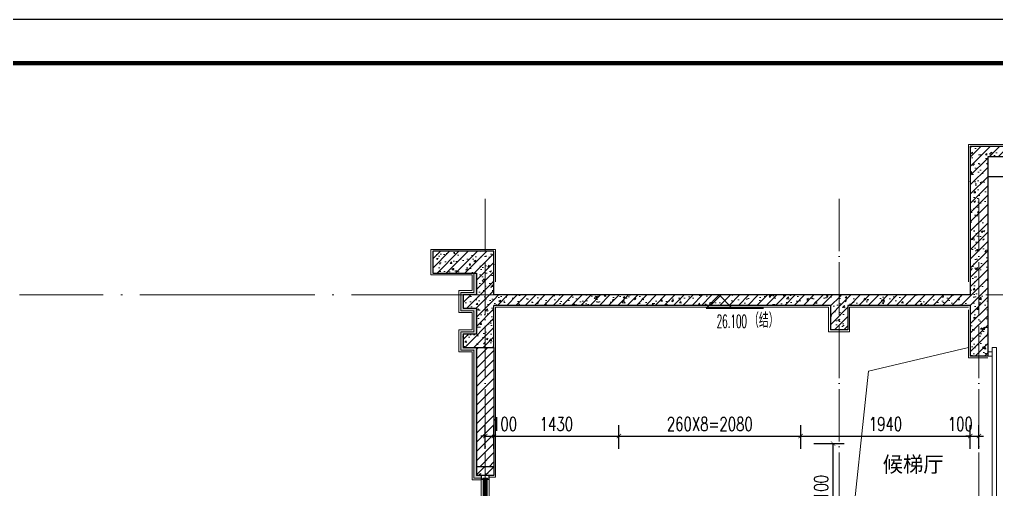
# Model space of a CAD drawing. Extents: x -812054 to 22247, y -644080 to 1003627.
# Drawn here: x -137328 to -126151, y -171846 to -166470 of the extents above; entities that cross this region are included whole.
import ezdxf

# ---------------------------------------------------------------- set-up
doc = ezdxf.new("R2010")
doc.units = 0
doc.header["$LTSCALE"] = 1000
doc.linetypes.add('DOTE', pattern=[2.42, 2, -0.2, 0.02, -0.2])
doc.layers.get('0').update_dxf_attribs({"linetype": 'CONTINUOUS'})
doc.layers.get('DEFPOINTS').update_dxf_attribs({"linetype": 'CONTINUOUS'})
for name, color, linetype in [('-TK', 7, 'CONTINUOUS'), ('DIM_ELEV', 3, 'CONTINUOUS'), ('PUB_TEXT', 2, 'CONTINUOUS'), ('WALL', 5, 'CONTINUOUS'), ('尺寸标注', 86, 'CONTINUOUS'), ('看线', 251, 'CONTINUOUS'), ('立面-看线', 251, 'CONTINUOUS')]:
    doc.layers.add(name, color=color, linetype=linetype)
for name, color, linetype, lineweight in [('DOTE', 19, 'DOTE', 9), ('PUB_HATCH', 8, 'CONTINUOUS', 9), ('S_WINDOW', 144, 'CONTINUOUS', 15), ('WINDOW', 144, 'CONTINUOUS', 15), ('内粉刷', 37, 'CONTINUOUS', 9), ('立面-洞口示意', 152, 'CONTINUOUS', 13), ('细细', 250, 'CONTINUOUS', 0)]:
    doc.layers.add(name, color=color, linetype=linetype, lineweight=lineweight)
doc.styles.add('_TCH_DIM', font='SIMPLEX.shx', dxfattribs={"width": 0.7, "bigfont": 'GBCBIG.shx'})
doc.styles.add('_TCH_DIM_T3', font='SIMPLEX', dxfattribs={"width": 0.705882, "bigfont": 'GBCBIG'})
doc.dimstyles.new('_TCH_ARCH&&50', dxfattribs={"dimtxt": 157.5, "dimasz": 50, "dimexe": 125, "dimexo": 150, "dimgap": 58.75, "dimtad": 1, "dimdec": 0, "dimzin": 0, "dimdsep": 46, "dimtxsty": '_TCH_DIM_T3', "dimblk": 'ARCHTICK', "dimcen": 0.09, "dimclrt": 7, "dimazin": 0, "dimtfac": 1, "dimtdec": 0, "dimtix": 1, "dimtmove": 2, "dimatfit": 3, "dimldrblk": 'ARCHTICK', "dimfxl": 1, "dimtolj": 1, "dimtzin": 0, "dimarcsym": 0})
pattern_1 = [(315, (-218910.2607, -140541.0897), (-1.767766953, -1.767766953), []), (315, (-218909.0822, -140541.0897), (-1.767766953, -1.767766953), [])]
pattern_2 = [(315, (-218910.2607, -141979.3279), (-1.767766953, -1.767766953), []), (315, (-218909.0822, -141979.3279), (-1.767766953, -1.767766953), [])]
pattern_3 = [(45, (-275314.47, -94592.38), (-53.03301, 53.03301), []), (50, (-275314.47, -94592.38), (215.17805, -18.82564), [22.5, -247.5]), (355, (-275314.47, -94592.38), (-41.6254, 225.65764), [18, -198]), (100.4514, (-275296.54, -94593.95), (173.55281, 206.83186), [19.12206, -210.34263]), (46.1842, (-275314.47, -94532.38), (320.1723, -49.6557), [33.75, -371.25]), (96.6356, (-275287.8, -94536.52), (280.3988, 292.23536), [28.6831, -315.5139]), (351.1842, (-275314.47, -94532.38), (280.3986, 292.2356), [27, -297]), (21, (-275284.47, -94547.38), (179.07212, -120.78567), [22.5, -247.5]), (326, (-275284.47, -94547.38), (72.9946, 217.545), [18, -198]), (71.4514, (-275269.55, -94557.45), (252.0668, 96.75915), [19.12206, -210.34263]), (37.5, (-275314.47, -94592.38), (3.647957, 99.868156), [0, -195.6, 0, -201, 0, -198.75]), (7.5, (-275314.47, -94592.38), (78.92086, 118.323514), [0, -114.6, 0, -191.1, 0, -75.75]), (327.5, (-275381.37, -94592.38), (160.14673, -6.76646), [0, -75, 0, -234, 0, -310.5]), (317.5, (-275411.37, -94592.38), (174.95585, 30.0315), [0, -97.5, 0, -155.4, 0, -220.5])]

# ---------------------------------------------------------------- blocks, each defined once
blk = doc.blocks.new('A1')
blk.add_lwpolyline([(0, 59400), (0, 0), (84100, 0), (84100, 59400)], close=True)
at = {"const_width": 100}
blk.add_lwpolyline([(2500, 58400), (2500, 1000), (83100, 1000), (83100, 58400)], close=True, dxfattribs=at)
blk = doc.blocks.new('FGSDFSFSEFESFES')
at = {"layer": 'WINDOW', "ltscale": 0.8}
for p, q in [((175259, -121034), (175209, -121034)), ((175259, -121084), (175209, -121084)), ((175259, -123284), (175209, -123284)), ((175259, -123334), (175209, -123334))]:
    blk.add_line(p, q, dxfattribs=at)
blk.add_lwpolyline([(175159, -123384), (175209, -123384), (175209, -120984), (175159, -120984), (175159, -123384)], dxfattribs=at)
blk = doc.blocks.new('zrszerf')
at = {"layer": '细细'}
h = blk.add_hatch(dxfattribs=at)
h.set_pattern_fill('金属', color=256, style=0)
h.set_pattern_definition(pattern_1)
h.paths.add_polyline_path([(257695, 608543), (257715, 608543), (257715, 608557), (257765, 608557), (257765, 608543), (257785, 608543), (257785, 608588), (257695, 608588)])
h.paths.add_polyline_path([(257713, 608559), (257713, 608545), (257697, 608545), (257697, 608586), (257783, 608586), (257783, 608545), (257767, 608545), (257767, 608559)], flags=16)
h = blk.add_hatch(dxfattribs=at)
h.set_pattern_fill('金属', color=256, style=0)
h.set_pattern_definition(pattern_1)
h.paths.add_polyline_path([(257762, 608555), (257762, 608530), (257750, 608530), (257750, 608540), (257729, 608540), (257729, 608530), (257717, 608530), (257717, 608555)])
h.paths.add_polyline_path([(257719, 608553), (257719, 608532), (257727, 608532), (257727, 608542), (257752, 608542), (257752, 608532), (257760, 608532), (257760, 608553)], flags=16)
h = blk.add_hatch(color=256, dxfattribs=at)
edge = h.paths.add_edge_path()
edge.add_line((257735, 608540), (257735, 608528))
edge.add_arc((257740, 608520), 9.44, 61.5175, 118.4825, ccw=False)
edge.add_line((257744, 608528), (257744, 608540))
edge.add_arc((257740, 608548), 9.44, 241.5175, 298.4825, ccw=False)
h = blk.add_hatch(color=256, dxfattribs=at)
edge = h.paths.add_edge_path()
edge.add_line((257735, 607237), (257735, 607249))
edge.add_arc((257740, 607257), 9.44, 241.5175, 298.4825)
edge.add_line((257744, 607249), (257744, 607237))
edge.add_arc((257740, 607229), 9.44, 61.5175, 118.4825)
h = blk.add_hatch(dxfattribs=at)
h.set_pattern_fill('金属', color=256, style=0)
h.set_pattern_definition(pattern_2)
h.paths.add_polyline_path([(257695, 607233), (257715, 607233), (257715, 607220), (257765, 607220), (257765, 607233), (257785, 607233), (257785, 607188), (257695, 607188)])
h.paths.add_polyline_path([(257713, 607218), (257713, 607231), (257697, 607231), (257697, 607190), (257783, 607190), (257783, 607231), (257767, 607231), (257767, 607218)], flags=16)
h = blk.add_hatch(dxfattribs=at)
h.set_pattern_fill('金属', color=256, style=0)
h.set_pattern_definition(pattern_2)
h.paths.add_polyline_path([(257762, 607222), (257762, 607247), (257750, 607247), (257750, 607237), (257729, 607237), (257729, 607247), (257717, 607247), (257717, 607222)])
h.paths.add_polyline_path([(257719, 607224), (257719, 607245), (257727, 607245), (257727, 607235), (257752, 607235), (257752, 607245), (257760, 607245), (257760, 607224)], flags=16)
at = {"layer": 'S_WINDOW'}
for p, q in [((257695, 607233), (257695, 608543)), ((257717, 607247), (257717, 608530)), ((257762, 607247), (257762, 608530)), ((257785, 607233), (257785, 608543))]:
    blk.add_line(p, q, dxfattribs=at)
for points in [[(257785, 608588), (257785, 608543), (257765, 608543), (257765, 608557), (257715, 608557), (257715, 608543), (257695, 608543), (257695, 608588)], [(257783, 608586), (257783, 608545), (257767, 608545), (257767, 608559), (257713, 608559), (257713, 608545), (257697, 608545), (257697, 608586)], [(257762, 608555), (257762, 608530), (257750, 608530), (257750, 608540), (257729, 608540), (257729, 608530), (257717, 608530), (257717, 608555)], [(257760, 608553), (257760, 608532), (257752, 608532), (257752, 608542), (257727, 608542), (257727, 608532), (257719, 608532), (257719, 608553)], [(257785, 607188), (257785, 607233), (257765, 607233), (257765, 607220), (257715, 607220), (257715, 607233), (257695, 607233), (257695, 607188)], [(257783, 607190), (257783, 607231), (257767, 607231), (257767, 607218), (257713, 607218), (257713, 607231), (257697, 607231), (257697, 607190)], [(257762, 607222), (257762, 607247), (257750, 607247), (257750, 607237), (257729, 607237), (257729, 607247), (257717, 607247), (257717, 607222)], [(257760, 607224), (257760, 607245), (257752, 607245), (257752, 607235), (257727, 607235), (257727, 607245), (257719, 607245), (257719, 607224)]]:
    blk.add_lwpolyline(points, close=True, dxfattribs=at)
at = {"layer": '细细'}
for points in [[(257729, 608530), (257729, 607247)], [(257735, 607249), (257735, 608540)], [(257744, 607249), (257744, 608540)], [(257750, 608530), (257750, 607247)]]:
    blk.add_lwpolyline(points, dxfattribs=at)
for points in [[(257735, 608540), (257735, 608528, -0.253805), (257744, 608528), (257744, 608540, -0.253805)], [(257735, 607237), (257735, 607249, 0.253805), (257744, 607249), (257744, 607237, 0.253805)]]:
    blk.add_lwpolyline(points, format="xyb", close=True, dxfattribs=at)
blk = doc.blocks.new('_ArchTick')
at = {"color": 0, "linetype": 'ByBlock', "const_width": 0.15}
blk.add_lwpolyline([(-0.5, -0.5), (0.5, 0.5)], dxfattribs=at)
blk = doc.blocks.new('*D1144')
at = {"layer": 'DEFPOINTS', "color": 0, "transparency": 16777216}
for p in [(-128391, -171321), (-128020, -171321), (-128391, -172421)]:
    blk.add_point(p, dxfattribs=at)
at = {"layer": '尺寸标注', "color": 0, "lineweight": -2, "transparency": 16777216}
for p, q in [((-128241, -171321), (-127895, -171321)), ((-128020, -172421), (-128020, -171321)), ((-128241, -172421), (-127895, -172421))]:
    blk.add_line(p, q, dxfattribs=at)
at = {"layer": '尺寸标注', "color": 0, "lineweight": -2, "transparency": 16777216, "xscale": 50, "yscale": 50, "zscale": 50}
for p, rotation in [((-128020, -171321), 90), ((-128020, -172421), 270)]:
    blk.add_blockref('_ArchTick', p, dxfattribs=dict(at, rotation=rotation))
at = {"layer": '尺寸标注', "color": 7, "transparency": 16777216, "insert": (-128157, -171871), "char_height": 157.5, "attachment_point": 5, "rotation": 90, "style": '_TCH_DIM_T3'}
blk.add_mtext('\\A1;1100', dxfattribs=at)
blk = doc.blocks.new('*D1186')
at = {"layer": 'DEFPOINTS', "color": 0, "transparency": 16777216}
for p in [(-126351, -171235), (-126451, -171530), (-126351, -171530)]:
    blk.add_point(p, dxfattribs=at)
at = {"layer": '尺寸标注', "color": 0, "lineweight": -2, "transparency": 16777216}
for p, q in [((-126451, -171380), (-126451, -171110)), ((-126351, -171380), (-126351, -171110)), ((-126451, -171235), (-126501, -171235)), ((-126451, -171235), (-126351, -171235)), ((-126351, -171235), (-126301, -171235))]:
    blk.add_line(p, q, dxfattribs=at)
at = {"layer": '尺寸标注', "color": 0, "lineweight": -2, "transparency": 16777216, "xscale": 50, "yscale": 50, "zscale": 50}
blk.add_blockref('_ArchTick', (-126451, -171235), dxfattribs=at)
at = {"layer": '尺寸标注', "color": 0, "lineweight": -2, "transparency": 16777216, "xscale": 50, "yscale": 50, "zscale": 50, "rotation": 180}
blk.add_blockref('_ArchTick', (-126351, -171235), dxfattribs=at)
at = {"layer": '尺寸标注', "color": 7, "transparency": 16777216, "insert": (-126565, -171097), "char_height": 157.5, "attachment_point": 5, "style": '_TCH_DIM_T3'}
blk.add_mtext('\\A1;100', dxfattribs=at)
blk = doc.blocks.new('*D1187')
at = {"layer": 'DEFPOINTS', "color": 0, "transparency": 16777216}
for p in [(-126451, -171235), (-128391, -171530), (-126451, -171530)]:
    blk.add_point(p, dxfattribs=at)
at = {"layer": '尺寸标注', "color": 0, "lineweight": -2, "transparency": 16777216}
for p, q in [((-128391, -171380), (-128391, -171110)), ((-126451, -171380), (-126451, -171110)), ((-128391, -171235), (-126451, -171235))]:
    blk.add_line(p, q, dxfattribs=at)
at = {"layer": '尺寸标注', "color": 0, "lineweight": -2, "transparency": 16777216, "xscale": 50, "yscale": 50, "zscale": 50, "rotation": 180}
blk.add_blockref('_ArchTick', (-128391, -171235), dxfattribs=at)
at = {"layer": '尺寸标注', "color": 0, "lineweight": -2, "transparency": 16777216, "xscale": 50, "yscale": 50, "zscale": 50}
blk.add_blockref('_ArchTick', (-126451, -171235), dxfattribs=at)
at = {"layer": '尺寸标注', "color": 7, "transparency": 16777216, "insert": (-127421, -171097), "char_height": 157.5, "attachment_point": 5, "style": '_TCH_DIM_T3'}
blk.add_mtext('\\A1;1940', dxfattribs=at)
blk = doc.blocks.new('*D1188')
at = {"layer": 'DEFPOINTS', "color": 0, "transparency": 16777216}
for p in [(-128391, -171235), (-130471, -171530), (-128391, -171530)]:
    blk.add_point(p, dxfattribs=at)
at = {"layer": '尺寸标注', "color": 0, "lineweight": -2, "transparency": 16777216}
for p, q in [((-130471, -171380), (-130471, -171110)), ((-128391, -171380), (-128391, -171110)), ((-130471, -171235), (-128391, -171235))]:
    blk.add_line(p, q, dxfattribs=at)
at = {"layer": '尺寸标注', "color": 0, "lineweight": -2, "transparency": 16777216, "xscale": 50, "yscale": 50, "zscale": 50, "rotation": 180}
blk.add_blockref('_ArchTick', (-130471, -171235), dxfattribs=at)
at = {"layer": '尺寸标注', "color": 0, "lineweight": -2, "transparency": 16777216, "xscale": 50, "yscale": 50, "zscale": 50}
blk.add_blockref('_ArchTick', (-128391, -171235), dxfattribs=at)
at = {"layer": '尺寸标注', "color": 7, "transparency": 16777216, "insert": (-129431, -171097), "char_height": 157.5, "attachment_point": 5, "style": '_TCH_DIM_T3'}
blk.add_mtext('\\A1;260X8=2080', dxfattribs=at)
blk = doc.blocks.new('*D1189')
at = {"layer": 'DEFPOINTS', "color": 0, "transparency": 16777216}
for p in [(-130471, -171235), (-131901, -171530), (-130471, -171530)]:
    blk.add_point(p, dxfattribs=at)
at = {"layer": '尺寸标注', "color": 0, "lineweight": -2, "transparency": 16777216}
for p, q in [((-131901, -171380), (-131901, -171110)), ((-130471, -171380), (-130471, -171110)), ((-131901, -171235), (-130471, -171235))]:
    blk.add_line(p, q, dxfattribs=at)
at = {"layer": '尺寸标注', "color": 0, "lineweight": -2, "transparency": 16777216, "xscale": 50, "yscale": 50, "zscale": 50, "rotation": 180}
blk.add_blockref('_ArchTick', (-131901, -171235), dxfattribs=at)
at = {"layer": '尺寸标注', "color": 0, "lineweight": -2, "transparency": 16777216, "xscale": 50, "yscale": 50, "zscale": 50}
blk.add_blockref('_ArchTick', (-130471, -171235), dxfattribs=at)
at = {"layer": '尺寸标注', "color": 7, "transparency": 16777216, "insert": (-131186, -171097), "char_height": 157.5, "attachment_point": 5, "style": '_TCH_DIM_T3'}
blk.add_mtext('\\A1;1430', dxfattribs=at)
blk = doc.blocks.new('*D1190')
at = {"layer": 'DEFPOINTS', "color": 0, "transparency": 16777216}
for p in [(-131901, -171235), (-132001, -171530), (-131901, -171530)]:
    blk.add_point(p, dxfattribs=at)
at = {"layer": '尺寸标注', "color": 0, "lineweight": -2, "transparency": 16777216}
for p, q in [((-132001, -171380), (-132001, -171110)), ((-131901, -171380), (-131901, -171110)), ((-132001, -171235), (-132051, -171235)), ((-132001, -171235), (-131901, -171235)), ((-131901, -171235), (-131851, -171235))]:
    blk.add_line(p, q, dxfattribs=at)
at = {"layer": '尺寸标注', "color": 0, "lineweight": -2, "transparency": 16777216, "xscale": 50, "yscale": 50, "zscale": 50}
blk.add_blockref('_ArchTick', (-132001, -171235), dxfattribs=at)
at = {"layer": '尺寸标注', "color": 0, "lineweight": -2, "transparency": 16777216, "xscale": 50, "yscale": 50, "zscale": 50, "rotation": 180}
blk.add_blockref('_ArchTick', (-131901, -171235), dxfattribs=at)
at = {"layer": '尺寸标注', "color": 7, "transparency": 16777216, "insert": (-131779, -171097), "char_height": 157.5, "attachment_point": 5, "style": '_TCH_DIM_T3'}
blk.add_mtext('\\A1;100', dxfattribs=at)

msp = doc.modelspace()

# ---------------------------------------------------------------- hatches: boundary and pattern name
at = {"layer": 'PUB_HATCH'}
h = msp.add_hatch(dxfattribs=at)
h.set_pattern_fill('钢筋混凝土', color=256, scale=30, style=0)
h.set_pattern_definition(pattern_3)
h.paths.add_polyline_path([(-126251.14, -168040.8), (-126451.14, -167920.8), (-126451.14, -169620.8), (-126384.48, -169660.8), (-126251.14, -169620.8)])
h = msp.add_hatch(dxfattribs=at)
h.set_pattern_fill('钢筋混凝土', color=256, scale=30, style=0)
h.set_pattern_definition(pattern_3)
h.paths.add_polyline_path([(-125501.17, -168000.8), (-125501.17, -167920.8), (-126451.14, -167920.8), (-126251.14, -168040.8), (-125601.17, -168040.8)])
h = msp.add_hatch(dxfattribs=at)
h.set_pattern_fill('钢筋混凝土', color=256, scale=30, style=0)
h.set_pattern_definition(pattern_3)
h.paths.add_polyline_path([(-131901.16, -170220.8), (-131901.16, -169120.8), (-132601.16, -169120.8), (-132601.16, -169370.8), (-132101.16, -169370.8), (-132101.16, -169620.8), (-132251.16, -169620.8), (-132251.16, -169770.8), (-132101.16, -169770.8), (-132101.16, -170070.8), (-132251.16, -170070.8), (-132251.16, -170220.8)])
h = msp.add_hatch(dxfattribs=at)
h.set_pattern_fill('钢筋混凝土', color=256, scale=30, style=0)
h.set_pattern_definition(pattern_3)
h.paths.add_polyline_path([(-131901.16, -169620.8), (-131901.16, -169740.8), (-128051.16, -169740.8), (-127951.16, -169700.8), (-127951.16, -169620.8)])
h = msp.add_hatch(dxfattribs=at)
h.set_pattern_fill('钢筋混凝土', color=256, scale=30, style=0)
h.set_pattern_definition(pattern_3)
h.paths.add_polyline_path([(-126384.48, -169660.8), (-126451.14, -169620.8), (-127951.16, -169620.8), (-127951.16, -169700.8), (-127851.16, -169740.8), (-126451.14, -169740.8)])
h = msp.add_hatch(dxfattribs=at)
h.set_pattern_fill('钢筋混凝土', color=256, scale=30, style=0)
h.set_pattern_definition(pattern_3)
h.paths.add_polyline_path([(-126384.48, -169660.8), (-126451.14, -169740.8), (-126451.16, -170320.78), (-126251.16, -170320.78), (-126251.14, -169620.8)])
h = msp.add_hatch(dxfattribs=at)
h.set_pattern_fill('钢筋混凝土', color=256, scale=30, style=0)
h.set_pattern_definition(pattern_3)
h.paths.add_polyline_path([(-127951.16, -169700.8), (-128051.16, -169740.8), (-128051.16, -170020.8), (-127851.16, -170020.8), (-127851.16, -169740.8)])
h = msp.add_hatch(dxfattribs=at)
h.set_pattern_fill('普通砖', color=256, scale=30, style=0)
h.set_pattern_definition([(45, (-275314.47, -94538.53), (-53.03303, 53.03303), [])])
h.paths.add_polyline_path([(-131901.16, -170220.8), (-132001.19, -170220.8), (-132101.12, -170220.8), (-132101.1, -171585.78), (-131901.1, -171585.78), (-131901.12, -170220.8)])
h = msp.add_hatch(dxfattribs=at)
h.set_pattern_fill('钢筋混凝土', color=256, scale=30, style=0)
h.set_pattern_definition(pattern_3)
h.paths.add_polyline_path([(-132101.17, -171585.78), (-132101.17, -171685.78), (-131901.17, -171685.78), (-131901.17, -171585.78)])
at = {"layer": '立面-看线'}
h = msp.add_hatch(dxfattribs=at)
h.set_pattern_fill('HONEY', color=256, scale=7)
h.set_pattern_definition([(0, (-943154.342, -558017.734), (16.66875, 9.623705), [11.1125, -22.225]), (120, (-943154.342, -558017.734), (-16.66874801, 9.62370845), [11.1125, -22.225]), (60, (-943154.342, -558017.734), (1.99e-06, 19.24741345), [-22.225, 11.1125])])
h.paths.add_polyline_path([(-132101.1, -170220.8), (-132251.16, -170220.8), (-132251.16, -170070.8), (-132101.1, -170070.8), (-132101.1, -169770.8), (-132251.16, -169770.8), (-132251.16, -169620.8), (-132101.1, -169620.8), (-132101.1, -169370.8), (-132131.16, -169370.8), (-132131.16, -169590.8), (-132281.16, -169590.8), (-132281.16, -169800.8), (-132131.16, -169800.8), (-132131.16, -170040.8), (-132281.16, -170040.8), (-132281.16, -170250.8), (-132131.16, -170250.8), (-132131.1, -171715.78), (-132046.1, -171715.78), (-132046.1, -171685.78), (-132101.1, -171685.78)])

# ---------------------------------------------------------------- linework, layer by layer
at = {"layer": 'DIM_ELEV', "color": 3}
for p, q in [((-129323.25, -169620.8), (-129473.25, -169770.8)), ((-129323.25, -169620.8), (-129173.25, -169770.8)), ((-129473.25, -169770.8), (-128817.25, -169770.8))]:
    msp.add_line(p, q, dxfattribs=at)
at = {"layer": 'DOTE', "linetype": 'DOTE', "ltscale": 0.3}
for p, q in [((-132001.16, -168520.8), (-132001.14, -193420.8)), ((-127951.16, -168520.8), (-127951.14, -193420.8)), ((-126351.16, -168520.8), (-126351.14, -193420.8))]:
    msp.add_line(p, q, dxfattribs=at)
at = {"layer": 'DOTE', "linetype": 'DOTE'}
msp.add_line((-121851.1, -169620.8), (-137328.16, -169620.8), dxfattribs=at)
at = {"layer": 'PUB_HATCH', "color": 215, "true_color": 0xa953a0}
msp.add_lwpolyline([(-132131.16, -169370.8), (-132131.16, -169590.8), (-132281.16, -169590.8), (-132281.16, -169800.8), (-132131.16, -169800.8), (-132131.16, -170040.8), (-132281.16, -170040.8), (-132281.16, -170250.8), (-132131.16, -170250.8), (-132131.1, -171715.79), (-132046.17, -171715.76)], dxfattribs=at)
at = {"layer": 'WALL'}
for p, q in [((-126451.14, -167920.8), (-126451.14, -169620.8)), ((-125501.17, -167920.8), (-126451.14, -167920.8)), ((-126251.14, -168040.8), (-126251.14, -169620.8)), ((-125601.17, -168040.8), (-126251.14, -168040.8)), ((-131901.16, -169120.8), (-132601.16, -169120.8)), ((-132601.16, -169120.8), (-132601.16, -169370.8)), ((-131901.16, -169620.8), (-131901.16, -169120.8)), ((-132601.16, -169370.8), (-132101.16, -169370.8)), ((-132101.16, -169370.8), (-132101.16, -169620.8)), ((-132101.16, -169620.8), (-132251.16, -169620.8)), ((-132251.16, -169620.8), (-132251.16, -169770.8)), ((-127951.16, -169620.8), (-131901.16, -169620.8)), ((-126451.14, -169620.8), (-127951.16, -169620.8)), ((-126251.14, -169620.8), (-126251.16, -170320.78)), ((-132251.16, -169770.8), (-132101.16, -169770.8)), ((-132101.16, -169770.8), (-132101.16, -170070.8)), ((-131901.16, -170220.8), (-131901.16, -169740.8)), ((-128051.16, -169740.8), (-131901.16, -169740.8)), ((-128051.16, -169740.8), (-128051.16, -170020.8)), ((-126451.14, -169740.8), (-127851.16, -169740.8)), ((-127851.16, -169740.8), (-127851.16, -170020.8)), ((-126451.14, -169740.8), (-126451.16, -170320.78)), ((-132101.16, -170070.8), (-132251.16, -170070.8)), ((-132251.16, -170070.8), (-132251.16, -170220.8)), ((-127851.16, -170020.8), (-128051.16, -170020.8)), ((-132251.16, -170220.8), (-131901.16, -170220.8)), ((-132101.12, -170220.8), (-132101.1, -171585.78)), ((-131901.12, -170220.8), (-131901.16, -170220.8)), ((-131901.12, -170220.8), (-131901.1, -171585.78)), ((-126251.16, -170320.78), (-126451.16, -170320.78)), ((-132101.17, -171585.78), (-132101.17, -171685.78)), ((-131901.17, -171585.78), (-132101.17, -171585.78)), ((-131901.17, -171585.78), (-131901.17, -171685.78)), ((-131901.17, -171685.78), (-132101.17, -171685.78))]:
    msp.add_line(p, q, dxfattribs=at)
at = {"layer": '内粉刷'}
for points in [[(-126471.15, -169470.81), (-126471.14, -167900.8), (-124131.16, -167900.8), (-124131.17, -169470.81)], [(-132151.16, -169390.8), (-132621.16, -169390.8), (-132621.16, -169100.8), (-131881.16, -169100.8), (-131881.16, -169470.81)], [(-132151.16, -169390.8), (-132151.16, -169570.8), (-132301.16, -169570.8), (-132301.16, -169820.8), (-132151.16, -169820.8), (-132151.16, -170020.8), (-132301.16, -170020.8), (-132301.16, -170270.8), (-132151.16, -170270.8), (-132151.1, -171735.8), (-132046.16, -171735.76)], [(-126251.12, -169620.76), (-126251.12, -169670.76)], [(-131956.19, -171705.76), (-131881.1, -171705.79), (-131881.16, -169760.8), (-128071.16, -169760.8)], [(-128071.16, -169760.8), (-128071.16, -170040.8), (-127831.16, -170040.8), (-127831.16, -169760.8)], [(-127831.16, -169760.8), (-126471.14, -169760.8)], [(-126471.12, -169790.76), (-126471.12, -170340.76), (-126251.12, -170340.79)]]:
    msp.add_lwpolyline(points, dxfattribs=at)
at = {"layer": '看线'}
msp.add_line((-124351.16, -168270.8), (-126251.16, -168270.77), dxfattribs=at)
at = {"layer": '立面-洞口示意'}
msp.add_lwpolyline([(-127831.15, -172535.8), (-127614.2, -170493.15), (-126471.12, -170220.8)], dxfattribs=at)

# ---------------------------------------------------------------- block references
at = {"layer": '-TK', "xscale": 0.5, "yscale": 0.5, "zscale": 0.5}
msp.add_blockref('A1', (-159676.1, -196170.18), dxfattribs=at)
at = {"xscale": -1}
for name, p in [('FGSDFSFSEFESFES', (49007.45, -49236.75)), ('zrszerf', (125738.69, -780273.93))]:
    msp.add_blockref(name, p, dxfattribs=at)

# ---------------------------------------------------------------- texts
at = {"layer": 'DIM_ELEV', "color": 7, "style": '_TCH_DIM'}
for s, height, width, p in [('26.100', 148.75, 0.494118, (-129352.36, -169995.85)), ('（结）', 168.794, 0.7, (-128981.36, -169995.85))]:
    msp.add_text(s, height=height, dxfattribs=dict(at, width=width)).set_placement(p)
at = {"layer": 'PUB_TEXT'}
msp.add_text('候梯厅', height=178.723, dxfattribs=at).set_placement((-127452.38, -171647.75))

# ---------------------------------------------------------------- dimensions: what is measured, and where the dimension line sits
at = {"layer": '尺寸标注', "color": 106}
for base, p1, p2, picture, middle in [((-131901.18, -171234.61), (-132001.16, -171530.47), (-131901.18, -171530.47), '*D1190', (-131778.94, -171097.11)), ((-126351.16, -171234.61), (-126451.21, -171530.47), (-126351.16, -171530.47), '*D1186', (-126564.97, -171097.11))]:
    dim = msp.add_linear_dim(base=base, p1=p1, p2=p2, angle=0, dimstyle='_TCH_ARCH&&50', dxfattribs=at)
    dim.commit()
    dim.dimension.update_dxf_attribs({"geometry": picture, "text_midpoint": middle, "dimtype": 161})
for p1, p2, distance, picture, middle in [((-131901.18, -171530.47), (-130471.04, -171530.47), 295.86, '*D1189', (-131186.11, -171097.11)), ((-128391.04, -171530.47), (-126451.21, -171530.47), 295.86, '*D1187', (-127421.12, -171097.11)), ((-128391.15, -172420.8), (-128391.15, -171320.8), -371.15, '*D1144', (-128157.5, -171870.8))]:
    dim = msp.add_aligned_dim(p1=p1, p2=p2, distance=distance, dimstyle='_TCH_ARCH&&50', dxfattribs=at)
    dim.commit()
    dim.dimension.update_dxf_attribs({"geometry": picture, "text_midpoint": middle})
dim = msp.add_aligned_dim(p1=(-130471.04, -171530.47), p2=(-128391.04, -171530.47), distance=295.86, text='260X8=2080', dimstyle='_TCH_ARCH&&50', dxfattribs=at)
dim.commit()
dim.dimension.update_dxf_attribs({"geometry": '*D1188', "text_midpoint": (-129431.04, -171097.11)})

doc.saveas('drawing.dxf')
